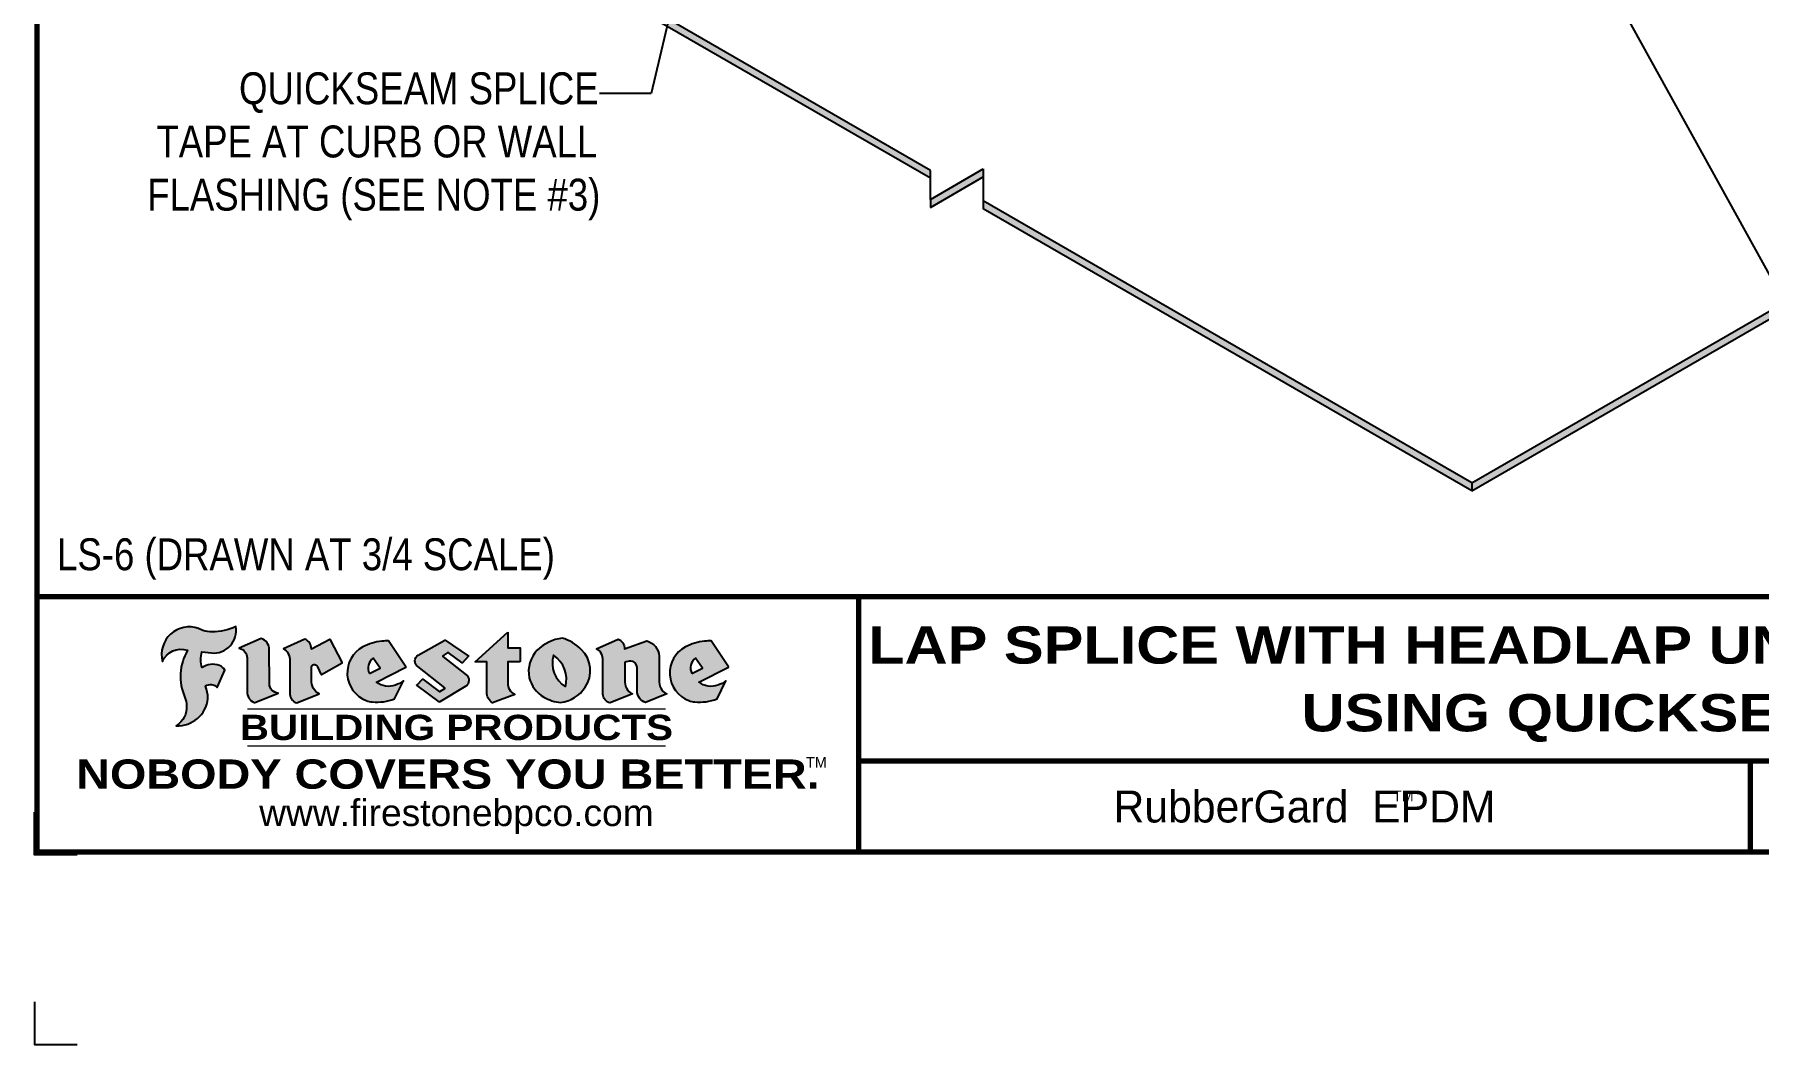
# Model space of a CAD drawing. Header units: inches. Extents: x 143.4 to 163.5, y 113.7 to 130.5.
# Drawn here: x 143.45 to 153.57, y 113.75 to 119.68 of the extents above; entities that cross this region are included whole.
import ezdxf
from ezdxf.enums import TextEntityAlignment as Align

# ---------------------------------------------------------------- set-up
doc = ezdxf.new("R2010")
doc.units = ezdxf.units.IN
doc.header["$MEASUREMENT"] = 0
doc.layers.get('0').update_dxf_attribs({"linetype": 'CONTINUOUS'})
doc.layers.get('DEFPOINTS').update_dxf_attribs({"linetype": 'CONTINUOUS'})
for name, color, linetype in [('FSBP-ANNO-NOTE', 7, 'CONTINUOUS'), ('FSBP-MEMBRANE', 7, 'CONTINUOUS'), ('FSBP-TTLB', 7, 'CONTINUOUS'), ('FSBP-TTLB-BORDER', 7, 'CONTINUOUS'), ('FSBP-TTLB-TEXT', 7, 'CONTINUOUS')]:
    doc.layers.add(name, color=color, linetype=linetype)
doc.styles.add('FSBP_ARIAL', font='arial.ttf')
doc.styles.add('FSBP_ARIAL_BOLD', font='')
doc.styles.add('FSBP_ARIAL_NAR', font='ARIALN.TTF')
doc.styles.add('FSBP_BANKGOTHIC', font='bgothm.ttf')
doc.styles.get('FSBP_ARIAL_BOLD').set_extended_font_data('Arial Black')
doc.dimstyles.new('FSBP-LEADER', dxfattribs={"dimtxt": 0.1875, "dimasz": 0.25, "dimexe": 0.0625, "dimexo": 0.125, "dimgap": 0.125, "dimtad": 0, "dimtih": 1, "dimtoh": 1, "dimdec": 4, "dimzin": 0, "dimdsep": 46, "dimlunit": 4, "dimtxsty": 'FSBP_ARIAL_NAR', "dimcen": 0.09375, "dimclrd": 256, "dimclre": 256, "dimclrt": 256, "dimadec": 0, "dimazin": 0, "dimtfac": 1, "dimtdec": 4, "dimtofl": 0, "dimtmove": 0, "dimatfit": 3, "dimfxl": 1, "dimtolj": 1, "dimtzin": 0, "dimlwd": -1, "dimlwe": -1, "dimarcsym": 0})

# ---------------------------------------------------------------- blocks, each defined once
blk = doc.blocks.new('TTLB-EPDM_2')
at = {"layer": 'FSBP-TTLB-TEXT'}
h = blk.add_hatch(color=1, dxfattribs=at)
edge = h.paths.add_edge_path()
edge.add_arc((1.037309769669573, -0.1982514792917306), 0.1319107607348553, 264.0410451462098, 370.3106169565175)
edge.add_arc((1.027551646585694, 0.1214293576525799), 0.3273056962876235, 270.05058356628535, 295.23459397187514, ccw=False)
edge.add_arc((1.022801957313345, -0.06680179986895154), 0.1391656561713503, 249.3281275763668, 272.0749124149863, ccw=False)
edge.add_line((0.9736743133014443, -0.1970076156048179), (0.9474927838574558, -0.1852745150568325))
edge.add_arc((0.8939498971398288, -0.3394262635682071), 0.1631857907024099, 70.84590087378872, 194.3325259843273)
edge.add_arc((0.8444260109029493, -0.4259936440910768), 0.1179914261095279, 70.96950098067128, 156.9641407594482, ccw=False)
edge.add_arc((1.153141409296894, -0.4684497516079468), 0.3110405457095052, 150.3231137483159, 203.2084295854517)
edge.add_arc((0.7562495500622943, -0.6412608153899899), 0.1218587156617311, 0.8849157075190988, 24.34668939894999, ccw=False)
edge.add_arc((0.7493781665697374, -0.6475258110744375), 0.1289731377238325, -58.36655102076742, 3.6216782311386737, ccw=False)
edge.add_arc((0.8256699029544474, -0.5792158350996106), 0.1783301886510354, 267.2205474105585, 354.1381621173521)
edge.add_arc((0.7903121048625305, -0.6011409294291745), 0.212787892960859, 0.9996158580669322, 21.00503380861244)
edge.add_arc((1.01880712263941, -0.5666691048185161), 0.05136395668415847, 40.82117713173261, 125.52727787225791, ccw=False)
edge.add_line((1.057676976260041, -0.5330924682126437), (1.102776947655911, -0.4308018311949837))
edge.add_arc((1.040858222524664, -0.4699705673995949), 0.07326744446031509, 32.31675181867256, 66.31481236598174)
edge.add_arc((1.032262518825329, -0.5063316993097662), 0.1102246948011782, 69.8179132332389, 125.254734720681)
edge.add_arc((1.127708877207287, -0.368959353531244), 0.1659710644737306, 164.1569669952081, 196.5811013160487, ccw=False)
edge.add_line((0.9680425188342383, -0.3236487780942383), (1.023615334387159, -0.3294494641845773))
h = blk.add_hatch(color=1, dxfattribs=at)
edge = h.paths.add_edge_path()
edge.add_line((1.275239419159561, -0.6223407783464694), (1.415345367376062, -0.5660418822574371))
edge.add_arc((1.421019305783958, -0.5090099247487757), 0.05731350411836949, 181.9717871001989, 264.31851000495806, ccw=False)
edge.add_line((1.363739737527226, -0.5109819325197265), (1.363412352251203, -0.3102363679013962))
edge.add_arc((1.294263659668751, -0.3103491388303989), 0.06914878453844908, 0.0934405599591014, 72.42834396969012)
edge.add_line((1.315139561173908, -0.2444268274366692), (1.186839444240604, -0.3024209471341379))
edge.add_arc((1.175246268095289, -0.3585110609420917), 0.05727567197445628, -0.017399788185912257, 78.322067691347, ccw=False)
edge.add_line((1.232521937428658, -0.3585284546236807), (1.232574268422297, -0.555126496687123))
edge.add_arc((1.305699496415486, -0.5558575689677219), 0.07312888236350451, 179.4272023230205, 245.3845503102953)
h = blk.add_hatch(color=1, dxfattribs=at)
edge = h.paths.add_edge_path()
edge.add_line((1.792026821926584, -0.3839679064720229), (1.722158956877934, -0.2518542302253621))
edge.add_arc((1.720119655279638, -0.2529327078887852), 0.002306916790721817, 27.87197133405656, 117.3766794470751)
edge.add_line((1.719058846382097, -0.250884159729182), (1.610638460368705, -0.3070279753467702))
edge.add_arc((1.547088841662962, -0.3061026658494403), 0.06355635479880145, 359.165808011073, 425.8793658831422)
edge.add_line((1.573061729235633, -0.2480956029480268), (1.446879247402876, -0.3051325108639702))
edge.add_arc((1.407812067100189, -0.370357133046621), 0.07602957263902092, -3.441403975725109, 59.07992244284969, ccw=False)
edge.add_line((1.483704536400296, -0.3749210150788969), (1.483704536400296, -0.5723838140635706))
edge.add_arc((1.54053746518044, -0.568254406115083), 0.05698275005415228, 184.1557352478595, 255.3066498366543)
edge.add_line((1.526084036778343, -0.6233736605654059), (1.657291340682093, -0.570650514527486))
edge.add_arc((1.688298576827198, -0.5021390388423987), 0.0752015358480571, 207.5160880841914, 245.649226723163, ccw=False)
edge.add_arc((1.721050197024907, -0.4914488168456328), 0.1093332836229113, 179.4823365255141, 204.5537900001094, ccw=False)
edge.add_line((1.611721375809452, -0.4904610114968335), (1.611721375809452, -0.4126404716788983))
edge.add_arc((1.628589765097195, -0.414159299036043), 0.01693662875851176, 28.356188110622725, 174.8549701683585, ccw=False)
edge.add_arc((1.627340435522395, -0.4197189881350504), 0.02111886817708033, 22.216893572439517, 40.10213956426492, ccw=False)
edge.add_line((1.646891420738257, -0.4117336534413738), (1.666638796144639, -0.4549750258192233))
edge.add_arc((1.668737246926742, -0.4540167099035481), 0.002306916790685496, 204.545128184284, 299.6323508190091)
edge.add_line((1.669877862091766, -0.4560219186518992), (1.791128135493295, -0.3870515928837648))
edge.add_line((1.791128135493295, -0.3870515928837648), (1.792026821926584, -0.3839679064720229))
h = blk.add_hatch(color=1, dxfattribs=at)
h.paths.add_polyline_path([(2.063388732080512, -0.2583237030618903, 0.02524281661523788), (2.025024361750752, -0.2610532129309178, 0.1213611957758757), (1.901773912052249, -0.3008158885520373, 0.6151668103976068), (1.93274136141747, -0.6099060679591872, 0.05306812109568645), (1.967936229862175, -0.617865745600497, 0.1150932231766138), (2.099126721549737, -0.5994933789882708), (2.151195569562105, -0.4944891916583316, -0.08755405562188731), (2.104230609512001, -0.5187113292177372, -0.265591761123442), (1.992692314386659, -0.5010701623316862), (2.165347897647223, -0.4141184325909109, 0.4518949533370738), (2.166222728871162, -0.4107679608846269)])
h.paths.add_polyline_path([(2.014217313945437, -0.4188965037300676), (1.951113654018855, -0.4515330109460507, -0.3720533890450154), (1.973177450672722, -0.3607130665457561)], flags=16)
h = blk.add_hatch(color=1, dxfattribs=at)
edge = h.paths.add_edge_path()
edge.add_arc((2.260407392426802, -0.3775796671688782), 0.04152450223225729, 123.20805433950699, 232.2027298779723, ccw=False)
edge.add_line((2.237665217914071, -0.3428366421988329), (2.393535971665983, -0.2540943745380986))
edge.add_arc((2.394677353533142, -0.2560991469722482), 0.002306916790741334, 55.64644466176611, 119.65426054492559, ccw=False)
edge.add_line((2.395979141996861, -0.2541946229174954), (2.531809646140459, -0.3470380726374032))
edge.add_arc((2.530468902927946, -0.3489153772789875), 0.002306916790700397, -42.731101238422525, 54.4661353739603, ccw=False)
edge.add_line((2.532163440279987, -0.3504807552658491), (2.498457913851155, -0.3869673252714421))
edge.add_arc((2.496763376499139, -0.3854019472845934), 0.002306916790672934, 233.7527076894875, 317.26889876138785, ccw=False)
edge.add_line((2.495399362263356, -0.38726241234572), (2.413849913492982, -0.3274738082119626))
edge.add_arc((2.412485899257181, -0.3293342732731342), 0.002306916790720064, 53.75270768979358, 124.4135619297835)
edge.add_line((2.41118211687575, -0.3274311136421062), (2.382933981293377, -0.346782838468144))
edge.add_arc((2.38423776367478, -0.3486859980991606), 0.002306916790694898, 124.4135619293799, 231.8459020253626)
edge.add_line((2.382812599816248, -0.3505000469010184), (2.519899969301207, -0.4581994452042721))
edge.add_arc((2.494247019847682, -0.4908523236374461), 0.04152450223225742, -55.21225898295222, 51.84590202520428, ccw=False)
edge.add_line((2.517938320565804, -0.5249552055672808), (2.364434947484597, -0.6179520922513717))
edge.add_arc((2.36323960192349, -0.6159790200102006), 0.002306916790726996, 233.2955624372927, 301.20872157023314, ccw=False)
edge.add_line((2.361860787187538, -0.6178285429225383), (2.231266621301074, -0.5204709167214361))
edge.add_arc((2.232647938930649, -0.5186232623475259), 0.002306916790697672, 135.5134179846393, 233.21798691998708, ccw=False)
edge.add_line((2.231002150870836, -0.5170067083764565), (2.262839375599356, -0.4845937328397696))
edge.add_arc((2.264485163659225, -0.4862102868108537), 0.002306916790748497, 53.0352839999411, 135.513417985369, ccw=False)
edge.add_line((2.265872365996302, -0.4843670465239001), (2.361834678328762, -0.5565872257804898))
edge.add_arc((2.363221880665761, -0.5547439854936304), 0.002306916790627066, 233.0352840000685, 302.2362632414394)
edge.add_line((2.36445241715569, -0.5566953042850713), (2.39428499383348, -0.5378823484768844))
edge.add_arc((2.393054457343549, -0.5359310296853765), 0.002306916790685166, 302.2362632406177, 412.2027298768422)
edge.add_line((2.394468296066179, -0.5341081404551886), (2.234958295420142, -0.4103916733127022))
h = blk.add_hatch(color=1, dxfattribs=at)
edge = h.paths.add_edge_path()
edge.add_line((2.763460561272041, -0.2072496393923444), (2.763460561272041, -0.2969520779963801))
edge.add_arc((2.765767478062699, -0.2969520779963943), 0.00230691679065842, 179.9999999996471, 269.9999999996471)
edge.add_line((2.765767478062685, -0.2992589947870528), (2.835417693520355, -0.2992589947870528))
edge.add_arc((2.835417693520355, -0.3015659115777538), 0.002306916790701052, 0, 90, ccw=False)
edge.add_line((2.837724610311056, -0.3015659115777538), (2.837724610311056, -0.3790761307453892))
edge.add_arc((2.83541769352037, -0.3790761307453749), 0.002306916790686842, 269.99999999964706, 359.99999999964706, ccw=False)
edge.add_line((2.835417693520355, -0.3813830475360618), (2.765767478062685, -0.3813830475360618))
edge.add_arc((2.765767478062699, -0.3836899643267202), 0.00230691679065842, 90.00000000035294, 180.0000000003529)
edge.add_line((2.763460561272041, -0.3836899643267344), (2.763460561272041, -0.5033995910642801))
edge.add_arc((2.836735953378943, -0.5071368822038516), 0.07337063740681413, 177.0802527808789, 245.3249543133826)
edge.add_line((2.806105814540615, -0.5738080530967267), (2.674529557384915, -0.6226036013049594))
edge.add_arc((2.708610405062069, -0.564298408791804), 0.06753517344606039, 177.0345319916277, 239.6926428024901, ccw=False)
edge.add_line((2.641165668230087, -0.560804539009709), (2.641165668230087, -0.3836899643267344))
edge.add_arc((2.638858751439429, -0.3836899643267202), 0.00230691679065842, 359.9999999996471, 449.999999999647)
edge.add_line((2.638858751439443, -0.3813830475360618), (2.572857950769389, -0.3813830475360618))
edge.add_line((2.572857950769389, -0.3813830475360618), (2.763460561272041, -0.2072496393923444))
h = blk.add_hatch(color=1, dxfattribs=at)
edge = h.paths.add_edge_path(flags=16)
edge.add_arc((2.940363509127394, -0.4847985213681437), 0.1684614578629418, 344.5558804047865, 417.0140046669545)
edge.add_arc((3.194458079644619, -0.3883534532477785), 0.1684614578629414, 164.5558804047864, 237.0140046669546)
edge = h.paths.add_edge_path()
edge.add_arc((3.069375116502199, -0.4399344555144872), 0.1828726885096673, 136.0914512150047, 191.213418978326)
edge.add_arc((3.064939550433406, -0.4318234379590333), 0.1803148804748503, 194.0167254156723, 240.6663730831859)
edge.add_arc((3.098047041778981, -0.3845058757092554), 0.2378525180183701, 239.2975390661776, 264.2889872773176)
edge.add_arc((3.04884478212623, -0.4190232383793012), 0.203760689247156, 277.1986764832036, 326.503572961274)
edge.add_arc((3.077739326803546, -0.4341046616465112), 0.171374865791709, 325.3768876809902, 406.3828327799087)
edge.add_arc((3.011839488065919, -0.4896144380417797), 0.2571945645850002, 44.28462553519766, 73.82901434867304)
edge.add_arc((3.117152499586992, -0.4983433120546693), 0.2579560664039132, 97.50292863483666, 134.1039137579027)
h = blk.add_hatch(color=1, dxfattribs=at)
edge = h.paths.add_edge_path()
edge.add_line((3.322690228557462, -0.5721896537377091), (3.322690228557462, -0.3749210150788969))
edge.add_arc((3.246797759257384, -0.3703571330465745), 0.076029572638996, 356.5585960242387, 419.0799224428129)
edge.add_line((3.285864939560099, -0.3051325108639702), (3.412047421392799, -0.2480956029480268))
edge.add_arc((3.386074533820159, -0.3061026658494941), 0.06355635479883807, 0.3962622833877276, 65.87936588318718, ccw=False)
edge.add_line((3.449629368605429, -0.3056631084210863), (3.580526418688805, -0.2593848434574539))
edge.add_arc((3.555744121700958, -0.3530904070730321), 0.09692726601172152, 2.366977007666776, 75.18615851992018, ccw=False)
edge.add_line((3.652588689330287, -0.3490873311063041), (3.652588689330287, -0.4883770011386872))
edge.add_arc((3.761877549389556, -0.4914934052703811), 0.1093332836229047, 178.3666365323574, 204.5537900000422)
edge.add_arc((3.729125929191727, -0.5021836272670953), 0.07520153584796169, 207.5160880841711, 245.2240541443093)
edge.add_line((3.697611150971852, -0.5704631245385627), (3.572585913552643, -0.6207021253773775))
edge.add_arc((3.59534718600759, -0.5526356419907701), 0.07177131519198746, 180.3328587115751, 251.51018566665869, ccw=False)
edge.add_line((3.523577081955409, -0.5530525936986663), (3.523577081955409, -0.4153032515383615))
edge.add_arc((3.486319529276879, -0.4148773504126441), 0.0372599868942854, 359.3450650296066, 449.0500281941028)
edge.add_arc((3.482769874121713, -0.4419622099033496), 0.06447454900600783, 86.29402372314017, 119.8211331593848)
edge.add_line((3.450707067966732, -0.3860252459975726), (3.450707067966732, -0.4904610114968335))
edge.add_arc((3.560035889182251, -0.491448816845647), 0.1093332836229751, 179.4823365255069, 204.5537900001023)
edge.add_arc((3.527284268984408, -0.5021390388424952), 0.07520153584796385, 207.5160880841699, 245.6492267231416)
edge.add_line((3.496277032839316, -0.570650514527486), (3.365069728935509, -0.6233736605654059))
edge.add_arc((3.37950248606194, -0.5682868177318081), 0.05694615642555727, 183.9298782390169, 255.318496325343, ccw=False)
h = blk.add_hatch(color=1, dxfattribs=at)
h.paths.add_polyline_path([(3.957695472291277, -0.2583237030618903, 0.02524281661523822), (3.919331101961575, -0.2610532129309178, 0.1085638477195505), (3.807890832595604, -0.2939221658134414, 0.6425897848490651), (3.827048101628293, -0.6099060679591872, 0.05306812109569052), (3.862242970072884, -0.617865745600497, 0.1150932231766133), (3.993433461760503, -0.5994933789882708), (4.045502309772871, -0.4944891916583316, -0.08755405562189084), (3.998537349722767, -0.5187113292177372, -0.2655917611234366), (3.886999054597368, -0.5010701623316862), (4.059654637857989, -0.4141184325909109, 0.4518949533370731), (4.060529469081928, -0.4107679608846269)])
h.paths.add_polyline_path([(3.90852405415626, -0.4188965037300676), (3.845420394229677, -0.4515330109460507, -0.3720533890450147), (3.867484190883488, -0.3607130665457561)], flags=16)
at = {"layer": 'DEFPOINTS', "color": 1}
blk.add_lwpolyline([(0.234375, -1.515625), (-0.015625, -1.515625), (-0.015625, -1.265625)], dxfattribs=at)
at = {"layer": 'DEFPOINTS', "linetype": 'Continuous', "ltscale": 1.75}
blk.add_lwpolyline([(-0.015625, -2.380833333333342), (-0.015625, -2.630833333333342), (0.234375, -2.630833333333342)], dxfattribs=at)
at = {"layer": 'FSBP-TTLB', "const_width": 0.03125}
for points in [[(0, 0), (0, -1.5), (20, -1.5), (20, 0), (0, 0)], [(4.825208527206769, 0), (4.825208527206769, -0.9643749050531198)], [(4.825208527206769, -0.9643749050531198), (15.84028770518938, -0.9643749050531198)], [(4.825208527206769, -0.9643749050531198), (4.825208527206769, -1.5)]]:
    blk.add_lwpolyline(points, dxfattribs=at)
at = {"layer": 'FSBP-TTLB-BORDER', "const_width": 0.03125}
blk.add_lwpolyline([(20, 0), (20, 13), (0, 13), (0, 0)], dxfattribs=at)
at = {"layer": 'FSBP-TTLB-TEXT', "color": 1}
blk.add_line((0.7358432058323388, -0.379822754145593), (0.7358432058323388, -0.379822754145593), dxfattribs=at)
for points in [[(1.023615323725323, -0.3294494630716969, 0.5000510906601082), (1.167090420776901, -0.1746414942047778, -0.1103304102359608), (1.027840608309816, -0.2058762110801382, -0.09957876667165425), (0.9736743133014443, -0.1970076156048179), (0.9474927838574558, -0.1852745150568325, 0.5978159689075124), (0.7358432058323388, -0.379822754145593, -0.3938834584182213), (0.8828996422548698, -0.3144510229727047, 0.2349406564350952), (0.86727108227484, -0.5910237178633082, -0.1027304183841549), (0.8780937320133262, -0.6393788197974146, -0.2772692352614086), (0.8170223912655956, -0.7573362346216896, 0.3985429150902959), (1.003067614090241, -0.5974286950643517, 0.0875124847930418), (0.9889600163401155, -0.5248671157293501, -0.3874031597924062), (1.057676976260041, -0.5330924682126437), (1.102776947655911, -0.4308018311949837, 0.1494423498871741), (1.07029056398062, -0.4028746979725923, 0.2467195073738216), (0.9686394281704906, -0.4163228904100862, -0.1424285161541127), (0.9680425188342383, -0.3236487780942383), (1.023615334387159, -0.3294494641845773)], [(2.166222728871162, -0.4107679608846269), (2.063388732080512, -0.2583237030618903, 0.02524281661523788), (2.025024361750752, -0.2610532129309178, 0.1085638477195265), (1.913584092384895, -0.2939221658134414, 0.6425897848491228), (1.93274136141747, -0.6099060679591872, 0.05306812109568648), (1.967936229862175, -0.617865745600497, 0.1150932231766137), (2.099126721549737, -0.5994933789882708), (2.151195569562105, -0.4944891916583316, -0.0875540556218873), (2.104230609512001, -0.5187113292177372, -0.2655917611234418), (1.992692314386659, -0.5010701623316862), (2.165347897647223, -0.4141184325909109)], [(2.763460561272041, -0.2072496393923444), (2.763460561272041, -0.2969520779963801, 0.4142135623730958), (2.765767478062685, -0.2992589947870528), (2.835417693520355, -0.2992589947870528, -0.414213562373095), (2.837724610311056, -0.3015659115777538), (2.837724610311056, -0.3790761307453892, -0.4142135623730938), (2.835417693520355, -0.3813830475360618), (2.765767478062685, -0.3813830475360618, 0.4142135623730958), (2.763460561272041, -0.3836899643267344), (2.763460561272041, -0.5033995910642801, 0.3068985753588853), (2.806105814540615, -0.5738080530967267), (2.674529557384915, -0.6226036013049594, -0.2804194150632976), (2.641165668230087, -0.560804539009709), (2.641165668230087, -0.3836899643267344, 0.414213562373095), (2.638858751439443, -0.3813830475360618), (2.572857950769389, -0.3813830475360618), (2.763460561272041, -0.2072496393923444)], [(4.060529469081928, -0.4107679608846269), (3.957695472291277, -0.2583237030618903, 0.02524281661523788), (3.919331101961575, -0.2610532129309178, 0.1085638477195265), (3.807890832595604, -0.2939221658134414, 0.6425897848491228), (3.827048101628293, -0.6099060679591872, 0.05306812109568648), (3.862242970072884, -0.617865745600497, 0.1150932231766137), (3.993433461760503, -0.5994933789882708), (4.045502309772871, -0.4944891916583316, -0.0875540556218873), (3.998537349722767, -0.5187113292177372, -0.2655917611234418), (3.886999054597368, -0.5010701623316862), (4.059654637857989, -0.4141184325909109)], [(4.059654637857989, -0.4141184325909109, 0.4518949533370731), (4.060529469081928, -0.4107679608846269, 0.4518949533370731)]]:
    blk.add_lwpolyline(points, format="xyb", dxfattribs=at)
for points in [[(1.275239419159561, -0.6223407783464694), (1.415345367376062, -0.5660418822574371, -0.3756100036733062), (1.363739737527226, -0.5109819325197265), (1.363412352251203, -0.3102363679013962, 0.3265360292958048), (1.315139561173908, -0.2444268274366692), (1.186839444240604, -0.3024209471341379, -0.3557863980845349), (1.232521937428658, -0.3585284546236807), (1.232574268422297, -0.555126496687123, 0.2960110723418457)], [(1.792026821926584, -0.3839679064720229), (1.722158956877934, -0.2518542302253621, 0.4116839150163434), (1.719058846382097, -0.250884159729182), (1.610638460368705, -0.3070279753467702, 0.2996033003794034), (1.573061729235633, -0.2480956029480268), (1.446879247402876, -0.3051325108639702, -0.2797757560995365), (1.483704536400296, -0.3749210150788969), (1.483704536400296, -0.5723838140635706, 0.320828638474519), (1.526084036778343, -0.6233736605654059), (1.657291340682093, -0.570650514527486, -0.1679398621276611), (1.621603752698661, -0.5368819723450571, -0.1098333365370753), (1.611721375809452, -0.4904610114968335), (1.611721375809452, -0.4126404716788983, -0.743334502655012), (1.64349420176768, -0.4061152228778298, -0.07819791644735608), (1.646891420738257, -0.4117336534413738), (1.666638796144639, -0.4549750258192233, 0.4404648714563479), (1.669877862091766, -0.4560219186518992), (1.791128135493295, -0.3870515928837648)], [(2.234958295420142, -0.4103916733127022, -0.5150044486718882), (2.237665217914071, -0.3428366421988329), (2.393535971665983, -0.2540943745380986, -0.2867822934100265), (2.395979141996861, -0.2541946229174954), (2.531809646140459, -0.3470380726374032, -0.4515027974650387), (2.532163440279987, -0.3504807552658491), (2.498457913851155, -0.3869673252714421, -0.3814439164929681), (2.495399362263356, -0.38726241234572), (2.413849913492982, -0.3274738082119626, 0.3184718635035665), (2.41118211687575, -0.3274311136421062), (2.382933981293377, -0.346782838468144, 0.5064094529656681), (2.382812599816248, -0.3505000469010184), (2.519899969301207, -0.4581994452042721, -0.5043597839115849), (2.517938320565804, -0.5249552055672808), (2.364434947484597, -0.6179520922513717, -0.3053163970316367), (2.361860787187538, -0.6178285429225383), (2.231266621301074, -0.5204709167214361, -0.4541703869768119), (2.231002150870836, -0.5170067083764565), (2.262839375599356, -0.4845937328397696, -0.3762644290664977), (2.265872365996302, -0.4843670465239001), (2.361834678328762, -0.5565872257804898, 0.3114700032088108), (2.36445241715569, -0.5566953042850713), (2.39428499383348, -0.5378823484768844, 0.520381097387146), (2.394468296066179, -0.5341081404551886)], [(2.937624918725987, -0.3131105398334029, 0.2452625673097023), (2.889993533867141, -0.4754966266250307, 0.2064059665179019), (2.976604338974084, -0.5890186876871866, 0.1094800500670344), (3.074378098474654, -0.6211778035979165, 0.2185147641853038), (3.218764944843201, -0.5314757029352819, 0.3689489483072479), (3.195959963110113, -0.3100352223135445, 0.1296305888694145), (3.0834694040758, -0.242595816912754, 0.1610736375384317)], [(3.322690228557462, -0.5721896537377091), (3.322690228557462, -0.3749210150788969, 0.2797757560995341), (3.285864939560099, -0.3051325108639702), (3.412047421392799, -0.2480956029480268, -0.2937618496109166), (3.449629368605429, -0.3056631084210863), (3.580526418688805, -0.2593848434574539, -0.3288760160581939), (3.652588689330287, -0.3490873311063041), (3.652588689330287, -0.4883770011386872, 0.114762897203527), (3.662431105063263, -0.536926560769686, 0.166032965990522), (3.697611150971852, -0.5704631245385627), (3.572585913552643, -0.6207021253773775, -0.3209557512194564), (3.523577081955409, -0.5530525936986663), (3.523577081955409, -0.4153032515383615, 0.4127061514896111), (3.48693727661589, -0.3776224848030694, 0.1473421876160361), (3.450707067966732, -0.3860252459975726), (3.450707067966732, -0.4904610114968335, 0.1098333365370753), (3.460589444855941, -0.5368819723450855, 0.1679398621276611), (3.496277032839316, -0.570650514527486), (3.365069728935509, -0.6233736605654059, -0.3219729545308964), (3.322690228557462, -0.5721896537377091, 29.1476284739)], [(1.951113654018855, -0.4515330109460507), (2.014217313945437, -0.4188965037300676), (1.973177450672722, -0.3607130665457561, 0.3720533890450154)], [(3.10274193015772, -0.5296595419651595, 0.3271311138286319), (3.032079658614293, -0.3434924326507627, 0.3271311138286322)], [(3.845420394229677, -0.4515330109460507), (3.90852405415626, -0.4188965037300676), (3.867484190883488, -0.3607130665457561, 0.3720533890450154)]]:
    blk.add_lwpolyline(points, format="xyb", close=True, dxfattribs=at)
at = {"layer": 'FSBP-TTLB-TEXT'}
for points, const_width in [([(1.233926579809207, -0.6584455781731435), (3.691229482685259, -0.6584455781731577)], 0.0078125), ([(1.233926579809207, -0.8761560960495984), (3.691229482685259, -0.8761560960495842)], 0.0078125), ([(10.06152282927678, -0.9643749050531198), (10.06152282927678, -1.5)], 0.03125)]:
    blk.add_lwpolyline(points, dxfattribs=dict(at, const_width=const_width))
at = {"layer": 'FSBP-TTLB-TEXT', "color": 1}
for centre, start, end in [((1.789987520328282, -0.3850463841354355), 299.6323508193319, 27.87197133380463), ((2.164310260790558, -0.412058050385383), 296.7304547840455, 34.00233684987403)]:
    blk.add_arc(centre, 0.00230691679068068, start, end, dxfattribs=at)
at = {"layer": 'FSBP-TTLB-TEXT', "lineweight": 18, "style": 'FSBP_ARIAL_BOLD'}
blk.add_text('BUILDING PRODUCTS', height=0.1484375, dxfattribs=at).set_placement((2.462578031247233, -0.7673008371113639), align=Align.MIDDLE_CENTER)
at = {"layer": 'FSBP-TTLB-TEXT', "color": 1}
for s, height, style, p in [('NOBODY COVERS YOU BETTER.', 0.171875, 'FSBP_ARIAL_BOLD', (2.412604263603384, -1.041650450587369)), ('TM', 0.0625, 'FSBP_BANKGOTHIC', (4.576671173373001, -0.9725745042934193))]:
    blk.add_text(s, height=height, dxfattribs=dict(at, style=style)).set_placement(p, align=Align.MIDDLE_CENTER)
at = {"layer": 'FSBP-TTLB-TEXT'}
for s, height, style, p in [('www.firestonebpco.com', 0.15625, 'FSBP_ARIAL', (2.462578031247233, -1.268657306740124)), ('RubberGard  EPDM', 0.1875, 'FSBP_BANKGOTHIC', (7.443365678241776, -1.23218745252656)), ('TM', 0.0625, 'FSBP_BANKGOTHIC', (8.023397742165457, -1.169706269210366))]:
    blk.add_text(s, height=height, dxfattribs=dict(at, style=style)).set_placement(p, align=Align.MIDDLE_CENTER)
for tag, height, style, p in [('MAXIMUM_WARRANTY', 0.1875, 'FSBP_ARIAL_BOLD', (18.03987100774941, 0.2240244307510579)), ('ACCPT_SYSTEMS', 0.21875, 'FSBP_ARIAL', (12.49438170418193, -1.23218745252656))]:
    blk.add_attdef(tag, text='', height=height, dxfattribs=dict(at, style=style)).set_placement(p, align=Align.MIDDLE_LEFT)
for tag, height, style, p in [('DETAIL_DESCP_LINE_1', 0.21875, 'FSBP_ARIAL_BOLD', (10.33118450231211, -0.2831249841755152)), ('DETAIL_DESCP_LINE_2', 0.21875, 'FSBP_ARIAL_BOLD', (10.33118450231211, -0.6812499208775904)), ('ISSUE_REV_DATE', 0.21875, 'FSBP_ARIAL', (16.84069633627263, -0.7282559425942452)), ('DETAIL_NUMBER', 0.4375, 'FSBP_ARIAL', (18.91941590748775, -0.8931630692489421))]:
    blk.add_attdef(tag, text='', height=height, dxfattribs=dict(at, style=style)).set_placement(p, align=Align.MIDDLE_CENTER)

msp = doc.modelspace()

# ---------------------------------------------------------------- hatches: boundary and pattern name
at = {"layer": 'FSBP-MEMBRANE'}
h = msp.add_hatch(color=256, dxfattribs=at)
edge = h.paths.add_edge_path()
edge.add_spline(control_points=[(145.5179616394935, 123.1824595039385), (145.5183585140677, 123.1980798614048), (145.5187553886419, 123.213700218871), (145.5161508256521, 123.2282890300831)], knot_values=[0, 0, 0, 0, 0.04491111806230995, 0.04491111806230995, 0.04491111806230995, 0.04491111806230995], degree=3, periodic=0)
edge.add_line((145.5161508256525, 123.22828903008), (144.6041970370336, 122.7017722647323))
edge.add_line((144.6041970370336, 122.7017722647323), (144.6447919778361, 122.6783347647324))
edge.add_line((144.6447919778361, 122.6783347647324), (145.5179616394935, 123.1824595039386))
h.paths.add_polyline_path([(144.6447919778361, 122.6783347647323), (144.6041970370336, 122.7017722647324), (144.6041970370337, 122.1979962994915), (144.6447919778361, 122.1745587994915)])
h.paths.add_polyline_path([(144.7999032469599, 122.0850052665086), (144.7593083061575, 122.1084427665086), (144.4490857679099, 121.9293357005426), (144.4896807087122, 121.9058982005427)])
h.paths.add_polyline_path([(144.6447919778361, 121.8163446675597), (144.6041970370337, 121.8397821675597), (144.6041970370337, 121.3125687023189, 0.2679491924310822), (144.6957445074349, 121.1540038322797), (148.7093227768447, 118.8367633380223), (148.7093227768447, 118.8836383380222), (144.7160419778361, 121.1891600822797, -0.2679491924311196), (144.6447919778361, 121.312568702319)])
h.paths.add_polyline_path([(149.0195453150923, 118.8450760178296), (149.0195453150923, 118.8919510178295), (148.7093227768447, 118.7128439518636), (148.7093227768447, 118.6659689518636)])
h.paths.add_polyline_path([(149.0195453150923, 118.7045312720563), (149.0195453150923, 118.6576562720564), (151.8891911342859, 117.000865485866), (151.889191134286, 117.0477404858659)])
h = msp.add_hatch(color=256, dxfattribs=at)
h.paths.add_polyline_path([(155.0277396911362, 118.8129073400282), (155.0277396911362, 118.8597823400281), (151.8891911342859, 117.0477404858659), (151.8891911342859, 117.0008654858659)])
h.paths.add_polyline_path([(155.0277396911362, 119.0388894059942), (155.0277396911362, 118.9920144059942), (155.3379622293838, 118.8129073400283), (155.3379622293838, 118.8597823400282)])
h.paths.add_polyline_path([(159.1560531358206, 121.1963902186159), (159.1560531358206, 121.2432652186158), (155.3379622293838, 119.0388894059942), (155.3379622293838, 118.9920144059942)])

# ---------------------------------------------------------------- linework, layer by layer
at = {"layer": 'FSBP-MEMBRANE', "linetype": 'Continuous'}
for p, q in [((148.7093227768447, 118.8367633380223), (144.6957445074349, 121.1540038322797)), ((148.7093227768447, 118.8836383380222), (144.7160419778361, 121.1891600822797)), ((151.8891911342859, 117.0477404858659), (155.0277396911362, 118.8597823400281)), ((151.8891911342859, 117.000865485866), (155.0277396911362, 118.8129073400282)), ((151.8891911342859, 117.0477404858659), (149.0195453150923, 118.7045312720563)), ((151.8891911342859, 117.000865485866), (149.0195453150923, 118.6576562720564)), ((151.8891911342859, 117.0477404858659), (151.8891911342859, 117.000865485866))]:
    msp.add_line(p, q, dxfattribs=at)
at = {"layer": 'FSBP-MEMBRANE'}
for p, q in [((148.7093227768447, 118.7128439518636), (149.0195453150923, 118.8919510178295)), ((148.7093227768447, 118.7128439518636), (148.7093227768447, 118.8836383380222)), ((149.0195453150923, 118.8919510178295), (149.0195453150923, 118.6576562720564)), ((148.7093227768447, 118.6659689518636), (149.0195453150923, 118.8450760178296)), ((148.7093227768447, 118.7128439518636), (148.7093227768447, 118.6659689518636))]:
    msp.add_line(p, q, dxfattribs=at)

# ---------------------------------------------------------------- block references
ref = msp.add_blockref('TTLB-EPDM_2', (143.4627011304549, 116.377628829769))
ref.add_attrib('DETAIL_DESCP_LINE_1', 'LAP SPLICE WITH HEADLAP UNDER CURB OR WALL FLASHING', dxfattribs={"layer": 'FSBP-TTLB-TEXT', "height": 0.21875, "style": 'FSBP_ARIAL_BOLD'}).set_placement((153.7938856327671, 116.0945038455935), align=Align.MIDDLE_CENTER)
ref.add_attrib('DETAIL_DESCP_LINE_2', 'USING QUICKSEAM JOINT COVER', dxfattribs={"layer": 'FSBP-TTLB-TEXT', "height": 0.21875, "style": 'FSBP_ARIAL_BOLD'}).set_placement((153.7938856327671, 115.6963789088914), align=Align.MIDDLE_CENTER)

# ---------------------------------------------------------------- texts
at = {"layer": 'DEFPOINTS', "style": 'FSBP_ARIAL_NAR'}
msp.add_text('LS-6 (DRAWN AT 3/4 SCALE)', height=0.1875, dxfattribs=at).set_placement((143.5798584845294, 116.627628829769), align=Align.MIDDLE_LEFT)
at = {"layer": 'FSBP-ANNO-NOTE', "insert": (143.9208680872517, 119.4596199925805), "char_height": 0.1875, "attachment_point": 1, "style": 'FSBP_ARIAL_NAR'}
msp.add_mtext_dynamic_manual_height_columns('\\pi0.72742;QUICKSEAM SPLICE\\P\\pi0.24243;TAPE AT CURB OR WALL\\P\\pi0.1882;FLASHING (SEE NOTE #3)', width=2.818697191591554, gutter_width=5, heights=[0.9411363608724059], dxfattribs=at)

# ---------------------------------------------------------------- leaders
at = {"layer": 'FSBP-ANNO-NOTE'}
for points in [[(152.1518718310521, 120.9536310478039), (153.916211670447, 117.7609801403472), (154.166211670447, 117.7609801403472)], [(147.3156208547809, 120.3907266408), (147.0694789809308, 119.3345014947037), (146.7654333663894, 119.3345014947037)]]:
    msp.add_leader(points, dimstyle='FSBP-LEADER', dxfattribs=at)

doc.saveas('drawing.dxf')
